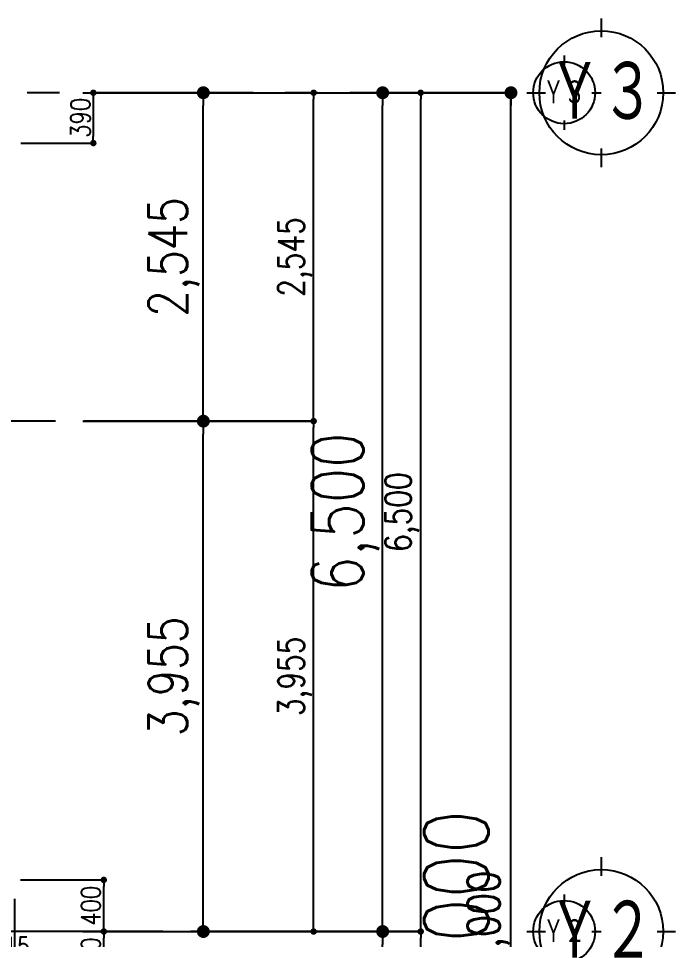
# Model space of a CAD drawing. Header units: millimetres. Extents: x 15495 to 166182, y -39946 to 18307.
# Drawn here: x 119335 to 124429, y -27824 to -20685 of the extents above; entities that cross this region are included whole.
import ezdxf
from ezdxf.enums import TextEntityAlignment as Align

# ---------------------------------------------------------------- set-up
doc = ezdxf.new("R2010")
doc.units = ezdxf.units.MM
doc.header["$LTSCALE"] = 1000
doc.linetypes.add('CENTER', pattern=[2, 1.25, -0.25, 0.25, -0.25])
doc.layers.get('0').update_dxf_attribs({"linetype": 'CONTINUOUS'})
for name, color, linetype in [('TF-E_DIM-100', 3, 'CONTINUOUS'), ('TF-E_DIM-50', 3, 'CONTINUOUS'), ('TF-E_GRID-100', 1, 'CENTER'), ('TF-E_GRID-50', 1, 'CENTER')]:
    doc.layers.add(name, color=color, linetype=linetype)
doc.styles.add('DIM', font='romans.shx', dxfattribs={"width": 0.8, "bigfont": 'bigfont.shx'})
doc.styles.get("Standard").update_dxf_attribs({"font": 'txt.shx', "bigfont": 'bigfont.shx'})
doc.dimstyles.new('DIM100', dxfattribs={"dimtxt": 300, "dimasz": 100, "dimexe": 0, "dimexo": 0, "dimgap": 20, "dimtad": 1, "dimdec": 0, "dimdsep": 46, "dimlunit": 6, "dimtxsty": 'DIM', "dimblk": 'DOT', "dimblk1": 'DOT', "dimblk2": 'DOT', "dimsah": 1, "dimcen": 200, "dimclrd": 256, "dimclre": 256, "dimclrt": 256, "dimadec": 0, "dimazin": 0, "dimtfac": 1, "dimtix": 1, "dimtmove": 2, "dimatfit": 3, "dimldrblk": 'DOT', "dimfxl": 1, "dimtvp": 0.833333, "dimtolj": 1, "dimarcsym": 0})
doc.dimstyles.new('DIM100_4_3', dxfattribs={"dimscale": 100, "dimtxt": 4, "dimasz": 1, "dimexe": 0, "dimexo": 1, "dimgap": 0.5, "dimtad": 1, "dimdec": 1, "dimdsep": 46, "dimlunit": 6, "dimtxsty": 'DIM', "dimblk1": 'DOT', "dimblk2": 'DOT', "dimsah": 1, "dimcen": 1, "dimclrd": 256, "dimclre": 256, "dimclrt": 256, "dimadec": 0, "dimazin": 0, "dimtfac": 1, "dimtdec": 1, "dimtix": 1, "dimtmove": 2, "dimatfit": 3, "dimldrblk": 'DOT', "dimfxl": 1, "dimtvp": 0.833333, "dimtolj": 1, "dimarcsym": 0})
doc.dimstyles.new('DIM100_5_3', dxfattribs={"dimscale": 100, "dimtxt": 5, "dimasz": 1, "dimexe": 0, "dimexo": 1, "dimgap": 0.5, "dimtad": 1, "dimdec": 1, "dimdsep": 46, "dimlunit": 6, "dimtxsty": 'DIM', "dimblk1": 'DOT', "dimblk2": 'DOT', "dimsah": 1, "dimcen": 1, "dimclrd": 256, "dimclre": 256, "dimclrt": 256, "dimadec": 0, "dimazin": 0, "dimtfac": 1, "dimtdec": 1, "dimtix": 1, "dimtmove": 2, "dimatfit": 3, "dimldrblk": 'DOT', "dimfxl": 1, "dimtvp": 0.833333, "dimtolj": 1, "dimarcsym": 0})
doc.dimstyles.new('DIM50_3_3', dxfattribs={"dimscale": 50, "dimtxt": 3, "dimasz": 1, "dimexe": 0, "dimexo": 1, "dimgap": 0.5, "dimtad": 1, "dimdec": 1, "dimdsep": 46, "dimlunit": 6, "dimtxsty": 'DIM', "dimblk1": 'DOT', "dimblk2": 'DOT', "dimsah": 1, "dimcen": 1, "dimclrd": 256, "dimclre": 256, "dimclrt": 256, "dimadec": 0, "dimazin": 0, "dimtfac": 1, "dimtdec": 1, "dimtix": 1, "dimtmove": 2, "dimatfit": 3, "dimldrblk": 'DOT', "dimfxl": 1, "dimtvp": 0.833333, "dimtolj": 1, "dimarcsym": 0})
doc.dimstyles.new('DIM50_4_3', dxfattribs={"dimscale": 50, "dimtxt": 4, "dimasz": 1, "dimexe": 0, "dimexo": 1, "dimgap": 0.5, "dimtad": 1, "dimdec": 1, "dimdsep": 46, "dimlunit": 6, "dimtxsty": 'DIM', "dimblk1": 'DOT', "dimblk2": 'DOT', "dimsah": 1, "dimcen": 1, "dimclrd": 256, "dimclre": 256, "dimclrt": 256, "dimadec": 0, "dimazin": 0, "dimtfac": 1, "dimtdec": 1, "dimtix": 1, "dimtmove": 2, "dimatfit": 3, "dimldrblk": 'DOT', "dimfxl": 1, "dimtvp": 0.833333, "dimtolj": 1, "dimarcsym": 0})
doc.dimstyles.new('DIM50_5_3', dxfattribs={"dimscale": 50, "dimtxt": 5, "dimasz": 1, "dimexe": 0, "dimexo": 1, "dimgap": 0.5, "dimtad": 1, "dimdec": 1, "dimdsep": 46, "dimlunit": 6, "dimtxsty": 'DIM', "dimblk1": 'DOT', "dimblk2": 'DOT', "dimsah": 1, "dimcen": 1, "dimclrd": 256, "dimclre": 256, "dimclrt": 256, "dimadec": 0, "dimazin": 0, "dimtfac": 1, "dimtdec": 1, "dimtix": 1, "dimtmove": 2, "dimatfit": 3, "dimldrblk": 'DOT', "dimfxl": 1, "dimtvp": 0.833333, "dimtolj": 1, "dimarcsym": 0})

# ---------------------------------------------------------------- blocks, each defined once
blk = doc.blocks.new('DOT')
at = {"color": 0, "linetype": 'ByBlock'}
blk.add_line((-0.5, 0), (-1, 0), dxfattribs=at)
at = {"color": 0, "linetype": 'ByBlock', "const_width": 0.5}
blk.add_lwpolyline([(-0.25, 0, 1), (0.25, 0, 1)], format="xyb", close=True, dxfattribs=at)
blk = doc.blocks.new('*D726')
at = {"layer": 'TF-E_DIM-100', "lineweight": -2}
for p, q in [((120184, -21261.4), (123153.2, -21261.4)), ((123153.2, -34161.4), (123153.2, -21361.4)), ((120184, -34261.4), (123153.2, -34261.4))]:
    blk.add_line(p, q, dxfattribs=at)
at = {"layer": 'TF-E_DIM-100', "lineweight": -2, "xscale": 100, "yscale": 100, "zscale": 100}
for p, rotation in [((123153.2, -21261.4), 90), ((123153.2, -34261.4), 270)]:
    blk.add_blockref('DOT', p, dxfattribs=dict(at, rotation=rotation))
at = {"layer": 'TF-E_DIM-100', "insert": (122805.6, -27761.4), "char_height": 500, "attachment_point": 5, "rotation": 90, "style": 'DIM'}
blk.add_mtext('\\A1;13,000', dxfattribs=at)
blk = doc.blocks.new('_DOT')
at = {"color": 0, "linetype": 'ByBlock'}
blk.add_line((-0.5, 0), (-1, 0), dxfattribs=at)
at = {"color": 0, "linetype": 'ByBlock', "const_width": 0.5}
blk.add_lwpolyline([(-0.25, 0, 1), (0.25, 0, 1)], format="xyb", close=True, dxfattribs=at)
blk = doc.blocks.new('*D724')
at = {"layer": 'TF-E_DIM-100', "lineweight": -2}
for p, q in [((120419.9, -27761.4), (122158.3, -27761.4)), ((122158.3, -34161.4), (122158.3, -27861.4)), ((120419.9, -34261.4), (122158.3, -34261.4))]:
    blk.add_line(p, q, dxfattribs=at)
at = {"layer": 'TF-E_DIM-100', "lineweight": -2, "xscale": 100, "yscale": 100, "zscale": 100}
for p, rotation in [((122158.3, -27761.4), 90), ((122158.3, -34261.4), 270)]:
    blk.add_blockref('DOT', p, dxfattribs=dict(at, rotation=rotation))
at = {"layer": 'TF-E_DIM-100', "insert": (121870.2, -31011.4), "char_height": 400, "attachment_point": 5, "rotation": 90, "style": 'DIM'}
blk.add_mtext('\\A1;6,500', dxfattribs=at)
blk = doc.blocks.new('*D526')
at = {"layer": 'TF-E_DIM-100', "lineweight": -2}
blk.add_line((120768.1, -23706.4), (120768.1, -21361.4), dxfattribs=at)
at = {"layer": 'TF-E_DIM-100', "lineweight": -2, "xscale": 100, "yscale": 100, "zscale": 100}
for p, rotation in [((120768.1, -21261.4), 90), ((120768.1, -23806.4), 270)]:
    blk.add_blockref('_DOT', p, dxfattribs=dict(at, rotation=rotation))
at = {"layer": 'TF-E_DIM-100', "insert": (120539.5, -22533.9), "char_height": 300, "attachment_point": 5, "rotation": 90, "style": 'DIM'}
blk.add_mtext('\\A1;2,545', dxfattribs=at)
blk = doc.blocks.new('*D522')
at = {"layer": 'TF-E_DIM-100', "lineweight": -2}
for p, q in [((120419.9, -21261.4), (122158.3, -21261.4)), ((122158.3, -27661.4), (122158.3, -21361.4)), ((120419.9, -27761.4), (122158.3, -27761.4))]:
    blk.add_line(p, q, dxfattribs=at)
at = {"layer": 'TF-E_DIM-100', "lineweight": -2, "xscale": 100, "yscale": 100, "zscale": 100}
for p, rotation in [((122158.3, -21261.4), 90), ((122158.3, -27761.4), 270)]:
    blk.add_blockref('DOT', p, dxfattribs=dict(at, rotation=rotation))
at = {"layer": 'TF-E_DIM-100', "insert": (121870.2, -24511.4), "char_height": 400, "attachment_point": 5, "rotation": 90, "style": 'DIM'}
blk.add_mtext('\\A1;6,500', dxfattribs=at)
blk = doc.blocks.new('*D528')
at = {"layer": 'TF-E_DIM-100', "lineweight": -2}
blk.add_line((120768.1, -27661.4), (120768.1, -23906.4), dxfattribs=at)
at = {"layer": 'TF-E_DIM-100', "lineweight": -2, "xscale": 100, "yscale": 100, "zscale": 100}
for p, rotation in [((120768.1, -23806.4), 90), ((120768.1, -27761.4), 270)]:
    blk.add_blockref('_DOT', p, dxfattribs=dict(at, rotation=rotation))
at = {"layer": 'TF-E_DIM-100', "insert": (120539.5, -25783.9), "char_height": 300, "attachment_point": 5, "rotation": 90, "style": 'DIM'}
blk.add_mtext('\\A1;3,955', dxfattribs=at)
blk = doc.blocks.new('*D727')
at = {"layer": 'TF-E_DIM-50', "lineweight": -2}
for p, q in [((120664.8, -21261.4), (123153.2, -21261.4)), ((123153.2, -34211.4), (123153.2, -21311.4)), ((120664.8, -34261.4), (123153.2, -34261.4))]:
    blk.add_line(p, q, dxfattribs=at)
at = {"layer": 'TF-E_DIM-50', "lineweight": -2, "xscale": 50, "yscale": 50, "zscale": 50}
for p, rotation in [((123153.2, -21261.4), 90), ((123153.2, -34261.4), 270)]:
    blk.add_blockref('DOT', p, dxfattribs=dict(at, rotation=rotation))
at = {"layer": 'TF-E_DIM-50', "insert": (122979.4, -27761.4), "char_height": 250, "attachment_point": 5, "rotation": 90, "style": 'DIM'}
blk.add_mtext('\\A1;13,000', dxfattribs=at)
blk = doc.blocks.new('*D725')
at = {"layer": 'TF-E_DIM-50', "lineweight": -2}
for p, q in [((120664.8, -27761.4), (122453.2, -27761.4)), ((122453.2, -34211.4), (122453.2, -27811.4)), ((120664.8, -34261.4), (122453.2, -34261.4))]:
    blk.add_line(p, q, dxfattribs=at)
at = {"layer": 'TF-E_DIM-50', "lineweight": -2, "xscale": 50, "yscale": 50, "zscale": 50}
for p, rotation in [((122453.2, -27761.4), 90), ((122453.2, -34261.4), 270)]:
    blk.add_blockref('DOT', p, dxfattribs=dict(at, rotation=rotation))
at = {"layer": 'TF-E_DIM-50', "insert": (122309.2, -31011.4), "char_height": 200, "attachment_point": 5, "rotation": 90, "style": 'DIM'}
blk.add_mtext('\\A1;6,500', dxfattribs=at)
blk = doc.blocks.new('*D527')
at = {"layer": 'TF-E_DIM-50', "lineweight": -2}
for p, q in [((119834.9, -21261.4), (121623.3, -21261.4)), ((121623.3, -23756.4), (121623.3, -21311.4)), ((119834.9, -23806.4), (121623.3, -23806.4))]:
    blk.add_line(p, q, dxfattribs=at)
at = {"layer": 'TF-E_DIM-50', "lineweight": -2, "xscale": 50, "yscale": 50, "zscale": 50}
for p, rotation in [((121623.3, -21261.4), 90), ((121623.3, -23806.4), 270)]:
    blk.add_blockref('DOT', p, dxfattribs=dict(at, rotation=rotation))
at = {"layer": 'TF-E_DIM-50', "insert": (121479.3, -22533.9), "char_height": 200, "attachment_point": 5, "rotation": 90, "style": 'DIM'}
blk.add_mtext('\\A1;2,545', dxfattribs=at)
blk = doc.blocks.new('*D523')
at = {"layer": 'TF-E_DIM-50', "lineweight": -2}
for p, q in [((120664.8, -21261.4), (122453.2, -21261.4)), ((122453.2, -27711.4), (122453.2, -21311.4)), ((120664.8, -27761.4), (122453.2, -27761.4))]:
    blk.add_line(p, q, dxfattribs=at)
at = {"layer": 'TF-E_DIM-50', "lineweight": -2, "xscale": 50, "yscale": 50, "zscale": 50}
for p, rotation in [((122453.2, -21261.4), 90), ((122453.2, -27761.4), 270)]:
    blk.add_blockref('DOT', p, dxfattribs=dict(at, rotation=rotation))
at = {"layer": 'TF-E_DIM-50', "insert": (122309.2, -24511.4), "char_height": 200, "attachment_point": 5, "rotation": 90, "style": 'DIM'}
blk.add_mtext('\\A1;6,500', dxfattribs=at)
blk = doc.blocks.new('*D529')
at = {"layer": 'TF-E_DIM-50', "lineweight": -2}
for p, q in [((119834.9, -23806.4), (121623.3, -23806.4)), ((121623.3, -27711.4), (121623.3, -23856.4)), ((119834.9, -27761.4), (121623.3, -27761.4))]:
    blk.add_line(p, q, dxfattribs=at)
at = {"layer": 'TF-E_DIM-50', "lineweight": -2, "xscale": 50, "yscale": 50, "zscale": 50}
for p, rotation in [((121623.3, -23806.4), 90), ((121623.3, -27761.4), 270)]:
    blk.add_blockref('DOT', p, dxfattribs=dict(at, rotation=rotation))
at = {"layer": 'TF-E_DIM-50', "insert": (121479.3, -25783.9), "char_height": 200, "attachment_point": 5, "rotation": 90, "style": 'DIM'}
blk.add_mtext('\\A1;3,955', dxfattribs=at)
blk = doc.blocks.new('*D542')
at = {"layer": 'TF-E_DIM-50', "lineweight": -2}
for p, q in [((119304.6, -27508.1), (119304.6, -27982.2)), ((118989.6, -27940.8), (118989.6, -27982.2)), ((119039.6, -27982.2), (119254.6, -27982.2))]:
    blk.add_line(p, q, dxfattribs=at)
at = {"layer": 'TF-E_DIM-50', "lineweight": -2, "xscale": 50, "yscale": 50, "zscale": 50, "rotation": 180}
blk.add_blockref('DOT', (118989.6, -27982.2), dxfattribs=at)
at = {"layer": 'TF-E_DIM-50', "lineweight": -2, "xscale": 50, "yscale": 50, "zscale": 50}
blk.add_blockref('DOT', (119304.6, -27982.2), dxfattribs=at)
at = {"layer": 'TF-E_DIM-50', "insert": (119270.9, -27879.3), "char_height": 150, "attachment_point": 5, "style": 'DIM'}
blk.add_mtext('\\A1;315', dxfattribs=at)
blk = doc.blocks.new('*D543')
at = {"layer": 'TF-E_DIM-50', "lineweight": -2}
for p, q in [((119349.6, -27361.4), (119996.2, -27361.4)), ((119996.2, -27711.4), (119996.2, -27411.4)), ((119884.9, -27761.4), (119996.2, -27761.4))]:
    blk.add_line(p, q, dxfattribs=at)
at = {"layer": 'TF-E_DIM-50', "lineweight": -2, "xscale": 50, "yscale": 50, "zscale": 50}
for p, rotation in [((119996.2, -27361.4), 90), ((119996.2, -27761.4), 270)]:
    blk.add_blockref('DOT', p, dxfattribs=dict(at, rotation=rotation))
at = {"layer": 'TF-E_DIM-50', "insert": (119896.2, -27561.4), "char_height": 150, "attachment_point": 5, "rotation": 90, "style": 'DIM'}
blk.add_mtext('\\A1;400', dxfattribs=at)
blk = doc.blocks.new('*D541')
at = {"layer": 'TF-E_DIM-50', "lineweight": -2}
for p, q in [((119884.9, -27761.4), (119996.2, -27761.4)), ((119996.2, -28111.4), (119996.2, -27811.4)), ((119339.6, -28161.4), (119996.2, -28161.4))]:
    blk.add_line(p, q, dxfattribs=at)
at = {"layer": 'TF-E_DIM-50', "lineweight": -2, "xscale": 50, "yscale": 50, "zscale": 50}
for p, rotation in [((119996.2, -27761.4), 90), ((119996.2, -28161.4), 270)]:
    blk.add_blockref('DOT', p, dxfattribs=dict(at, rotation=rotation))
at = {"layer": 'TF-E_DIM-50', "insert": (119896.2, -27961.4), "char_height": 150, "attachment_point": 5, "rotation": 90, "style": 'DIM'}
blk.add_mtext('\\A1;400', dxfattribs=at)
blk = doc.blocks.new('*D524')
at = {"layer": 'TF-E_DIM-50', "lineweight": -2}
for p, q in [((119884.9, -21261.4), (119915.2, -21261.4)), ((119915.2, -21311.4), (119915.2, -21601.4)), ((119354.6, -21651.4), (119915.2, -21651.4))]:
    blk.add_line(p, q, dxfattribs=at)
at = {"layer": 'TF-E_DIM-50', "lineweight": -2, "xscale": 50, "yscale": 50, "zscale": 50}
for p, rotation in [((119915.2, -21261.4), 90), ((119915.2, -21651.4), 270)]:
    blk.add_blockref('DOT', p, dxfattribs=dict(at, rotation=rotation))
at = {"layer": 'TF-E_DIM-50', "insert": (119815.2, -21456.4), "char_height": 150, "attachment_point": 5, "rotation": 90, "style": 'DIM'}
blk.add_mtext('\\A1;390', dxfattribs=at)
blk = doc.blocks.new('TF-BLOCK_100')
at = {"layer": 'TF-E_GRID-100', "color": 3, "linetype": 'Continuous'}
for p, q in [((32563.65, 13576), (32563.65, 13432)), ((31987.65, 13000), (32131.65, 13000)), ((32995.65, 13000), (33139.65, 13000)), ((32563.65, 12568), (32563.65, 12424)), ((32563.65, 7076), (32563.65, 6932)), ((31987.65, 6500), (32131.65, 6500)), ((32995.65, 6500), (33139.65, 6500))]:
    blk.add_line(p, q, dxfattribs=at)
at = {"layer": 'TF-E_GRID-100'}
for p, q in [((31863.65, 13000), (-4082.3, 13000)), ((29802.87, 10455), (-4082.3, 10455)), ((30632.81, 6500), (-4082.3, 6500))]:
    blk.add_line(p, q, dxfattribs=at)
at = {"layer": 'TF-E_GRID-100', "color": 3, "linetype": 'Continuous'}
for centre in [(32563.65, 13000), (32563.65, 6500)]:
    blk.add_circle(centre, 480, dxfattribs=at)
at = {"layer": 'TF-E_GRID-100', "color": 3, "linetype": 'Continuous', "width": 0.75}
for s, p in [('Ｙ３', (32563.65, 13000)), ('Ｙ２', (32563.65, 6500))]:
    blk.add_text(s, height=500, dxfattribs=at).set_placement(p, align=Align.MIDDLE)
at = {"layer": 'TF-E_DIM-100'}
for base, p1, p2, picture, middle in [((29478.47, 13000), (28170.9, 10455), (28170.9, 13000), '*D526', (29249.9, 11727.5)), ((29478.47, 10455), (28170.9, 6500), (28170.9, 10455), '*D528', (29249.9, 8477.5))]:
    dim = blk.add_linear_dim(base=base, p1=p1, p2=p2, angle=90, dimstyle='DIM100', override={"dimgap": 50, "dimblk1": 'DOT', "dimblk2": 'DOT', "dimcen": 2, "dimse1": 1, "dimse2": 1, "dimtmove": 1, "dimtzin": 0}, dxfattribs=at)
    dim.commit()
    dim.dimension.update_dxf_attribs({"geometry": picture, "text_midpoint": middle, "insert": (-91289.59, 34261.4)})
for base, p1, p2, dimstyle, picture, middle in [((31863.65, 13000), (28794.4, 0), (28794.4, 13000), 'DIM100_5_3', '*D726', (31516.03, 6500)), ((30868.73, 13000), (29030.32, 6500), (29030.32, 13000), 'DIM100_4_3', '*D522', (30580.64, 9750)), ((30868.73, 6500), (29030.32, 0), (29030.32, 6500), 'DIM100_4_3', '*D724', (30580.64, 3250))]:
    dim = blk.add_linear_dim(base=base, p1=p1, p2=p2, angle=90, dimstyle=dimstyle, dxfattribs=at)
    dim.commit()
    dim.dimension.update_dxf_attribs({"geometry": picture, "text_midpoint": middle, "insert": (-91289.59, 34261.4)})
blk = doc.blocks.new('TF-BLOCK_50')
at = {"layer": 'TF-E_GRID-50', "color": 3, "linetype": 'Continuous'}
for p, q in [((32275.65, 13288), (32275.65, 13216)), ((31987.65, 13000), (32059.65, 13000)), ((32491.65, 13000), (32563.65, 13000)), ((32275.65, 12784), (32275.65, 12712)), ((32275.65, 6788), (32275.65, 6716)), ((31987.65, 6500), (32059.65, 6500)), ((32491.65, 6500), (32563.65, 6500))]:
    blk.add_line(p, q, dxfattribs=at)
at = {"layer": 'TF-E_GRID-50'}
for p, q in [((31863.65, 13000), (-4082.3, 13000)), ((30333.71, 10455), (-4082.3, 10455)), ((31163.65, 6500), (-4082.3, 6500))]:
    blk.add_line(p, q, dxfattribs=at)
at = {"layer": 'TF-E_GRID-50', "color": 3, "linetype": 'Continuous'}
for centre in [(32275.65, 13000), (32275.65, 6500)]:
    blk.add_circle(centre, 240, dxfattribs=at)
at = {"layer": 'TF-E_GRID-50', "color": 3, "linetype": 'Continuous', "width": 0.75}
for s, p in [('Ｙ３', (32275.65, 13000)), ('Ｙ２', (32275.65, 6500))]:
    blk.add_text(s, height=200, dxfattribs=at).set_placement(p, align=Align.MIDDLE)
at = {"layer": 'TF-E_DIM-50'}
for base, p1, p2, dimstyle, picture, middle in [((28625.65, 12610), (28545.3, 13000), (28015, 12610), 'DIM50_3_3', '*D524', (28525.65, 12805)), ((30333.71, 13000), (28495.3, 10455), (28495.3, 13000), 'DIM50_4_3', '*D527', (30189.66, 11727.5)), ((31863.65, 13000), (29325.23, 0), (29325.23, 13000), 'DIM50_5_3', '*D727', (31689.84, 6500)), ((31163.65, 13000), (29325.23, 6500), (29325.23, 13000), 'DIM50_4_3', '*D523', (31019.6, 9750)), ((30333.71, 10455), (28495.3, 6500), (28495.3, 10455), 'DIM50_4_3', '*D529', (30189.66, 8477.5)), ((28706.64, 6900), (28545.3, 6500), (28010, 6900), 'DIM50_3_3', '*D543', (28606.64, 6700)), ((28706.64, 6500), (28000, 6100), (28545.3, 6500), 'DIM50_3_3', '*D541', (28606.64, 6300)), ((31163.65, 6500), (29325.23, 0), (29325.23, 6500), 'DIM50_4_3', '*D725', (31019.6, 3250))]:
    dim = blk.add_linear_dim(base=base, p1=p1, p2=p2, angle=90, dimstyle=dimstyle, dxfattribs=at)
    dim.commit()
    dim.dimension.update_dxf_attribs({"geometry": picture, "text_midpoint": middle, "insert": (-91289.59, 34261.4)})
dim = blk.add_linear_dim(base=(28015, 6279.22), p1=(27700, 6370.64), p2=(28015, 6803.26), dimstyle='DIM50_3_3', dxfattribs=at)
dim.commit()
dim.dimension.update_dxf_attribs({"geometry": '*D542', "text_midpoint": (27981.32, 6382.12), "dimtype": 128, "insert": (-91289.59, 34261.4)})

msp = doc.modelspace()

# ---------------------------------------------------------------- block references
for name in ['TF-BLOCK_100', 'TF-BLOCK_50']:
    msp.add_blockref(name, (91289.6, -34261.4))

doc.saveas('drawing.dxf')
